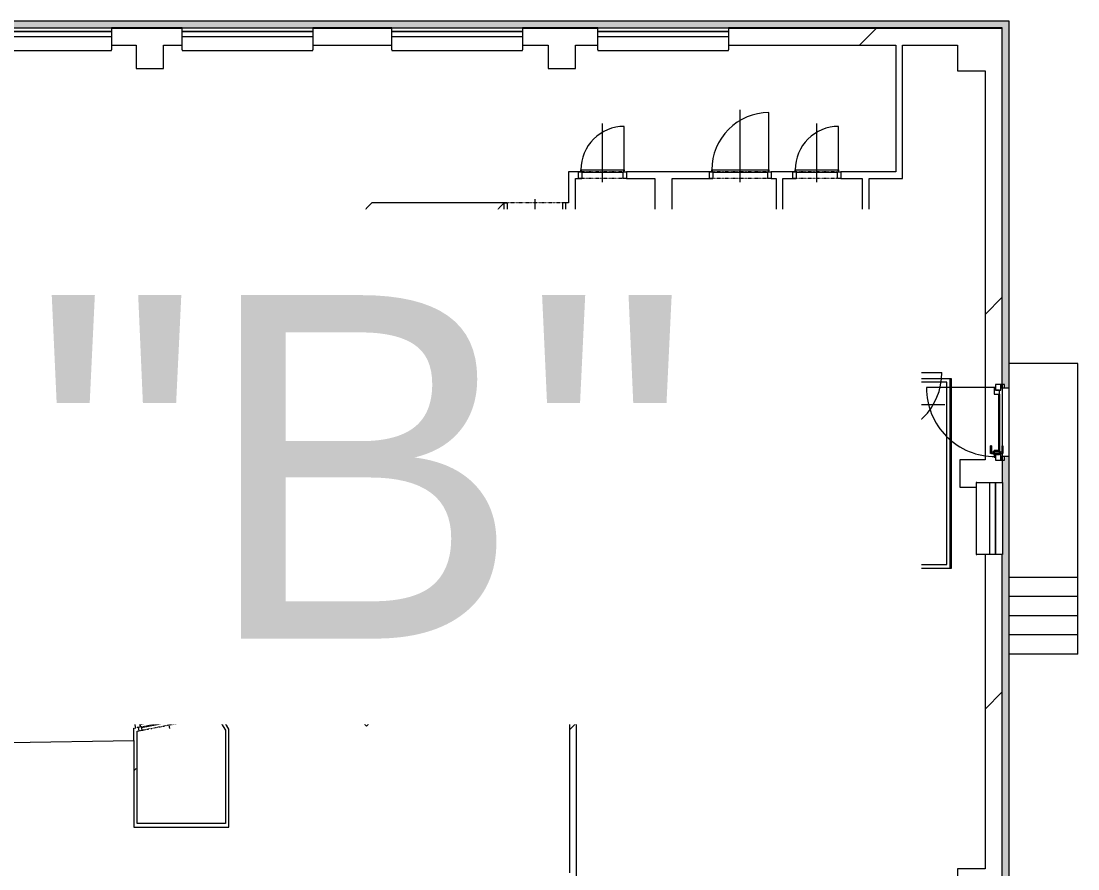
# Model space of a CAD drawing. Header units: millimetres. Extents: x -2665 to 226309, y -45352 to 20466.
# Drawn here: x 162386 to 177768, y -4477 to 7864 of the extents above; entities that cross this region are included whole.
import ezdxf

# ---------------------------------------------------------------- set-up
doc = ezdxf.new("R2010")
doc.units = ezdxf.units.MM
doc.linetypes.add('Čerchovaná se dvěma tečkami', pattern=[2.59, 1, -0.53, 0, -0.53, 0, -0.53])
for name, color, linetype, lineweight in [('A-AREA', 32, 'Continuous', 13), ('A-DOOR', 31, 'Continuous', 13), ('A-DOOR-FRAM', 31, 'Continuous', 9), ('A-FLOR', 192, 'Continuous', 13), ('A-FLOR-HRAL', 11, 'Continuous', 13), ('A-GENM', 13, 'Continuous', 13), ('A-GLAZ', 151, 'Continuous', 13), ('A-GLAZ-SILL', 1, 'Continuous', 9), ('A-WALL', 113, 'Continuous', 13), ('A-WALL-PATT', 111, 'Continuous', 9), ('G-ANNO-TEXT', 231, 'Continuous', 9), ('I-FURN', 30, 'Continuous', 9), ('S-COLS', 52, 'Continuous', 13), ('S-STRS', 31, 'Continuous', 13), ('S-STRS-MBND', 31, 'Continuous', 9)]:
    doc.layers.add(name, color=color, linetype=linetype, lineweight=lineweight)
doc.styles.add('Arial_3', font='arial.ttf', dxfattribs={"height": 5000})
pattern_1 = [(45, (92359, 0), (-7184.2, 7184.2), []), (45, (95233, -3e-12), (-7184.2, 7184.2), []), (45, (100980, -8e-12), (-4310.5, 10057.9), [4064, -2032, 67.06, -1964.94])]
pattern_2 = [(45, (92359, 0), (-7184.2, 7184.2), []), (45, (95233, -3e-12), (-7184.2, 7184.2), []), (45, (100980, -7e-12), (-4310.5, 10057.9), [4064, -2032, 67.06, -1964.94])]
pattern_3 = [(45, (92359, 0), (-7184.2, 7184.2), []), (45, (95233, 0), (-7184.2, 7184.2), []), (45, (100980, 0), (-4310.5, 10057.9), [4064, -2032, 67.06, -1964.94])]
pattern_4 = [(45, (92359, 0), (-7184.2, 7184.2), []), (45, (95233, -2e-12), (-7184.2, 7184.2), []), (45, (100980, -6e-12), (-4310.5, 10057.9), [4064, -2032, 67.06, -1964.94])]

# ---------------------------------------------------------------- blocks, each defined once
blk = doc.blocks.new('OKNO_2k_ - OKNO_2k_1900x1400-1963744-Mapka _ závislý 14')
at = {"layer": 'A-GLAZ', "lineweight": 9}
for p, q in [((-950, 126), (950, 126)), ((-950, 75), (-950, 126)), ((950, 75), (-950, 75)), ((-950, 75), (950, 75)), ((-950, -5), (-950, 75)), ((950, 126), (950, 75)), ((950, 75), (950, -5)), ((950, -5), (-950, -5))]:
    blk.add_line(p, q, dxfattribs=at)
blk = doc.blocks.new('Betonový čtvercový sloup - 400 x 400-2030943-Mapka _ závislý 14')
at = {"layer": 'S-COLS', "lineweight": 9}
h = blk.add_hatch(dxfattribs=at)
h.set_pattern_fill('FP_63', color=256, style=0, pattern_type=2)
h.set_pattern_definition([(45, (-77898, -1279), (-7184.2, 7184.2), []), (45, (-75025, -1279), (-7184.2, 7184.2), []), (45, (-69277, -1279), (-4310.5, 10057.9), [4064, -2032, 67.06, -1964.94])])
h.paths.add_polyline_path([(200, -200), (200, 200), (-200, 200), (-200, -200)])
for p, q in [((200, 200), (-200, 200)), ((-200, 200), (-200, -200)), ((200, -200), (200, 200)), ((-200, -200), (200, -200))]:
    blk.add_line(p, q, dxfattribs=at)
blk = doc.blocks.new('Betonový čtvercový sloup - 400 x 400-V89-Mapka _ závislý 14')
at = {"layer": 'S-COLS', "lineweight": 9}
h = blk.add_hatch(dxfattribs=at)
h.set_pattern_fill('FP_64', color=256, style=0, pattern_type=2)
h.set_pattern_definition([(45, (-71899, -1279), (-7184.2, 7184.2), []), (45, (-69026, -1279), (-7184.2, 7184.2), []), (45, (-63278, -1279), (-4310.5, 10057.9), [4064, -2032, 67.06, -1964.94])])
h.paths.add_polyline_path([(200, -200), (200, 200), (-200, 200), (-200, -200)])
for p, q in [((200, 200), (-200, 200)), ((-200, 200), (-200, -200)), ((200, -200), (200, 200)), ((-200, -200), (200, -200))]:
    blk.add_line(p, q, dxfattribs=at)
blk = doc.blocks.new('OKNO_1k - OKNO_1k_900x550-2034296-Mapka _ závislý 14')
at = {"layer": 'A-GLAZ', "lineweight": 9}
for p, q in [((-525, 126), (525, 126)), ((-525, 25), (-525, 126)), ((525, 25), (-525, 25)), ((-525, 25), (525, 25)), ((-525, -55), (-525, 25)), ((525, 126), (525, 25)), ((525, 25), (525, -55)), ((525, -55), (-525, -55))]:
    blk.add_line(p, q, dxfattribs=at)
blk = doc.blocks.new('parapet s nosem_vnitní - parapet s nosem_vnitní-1688577-Mapka _ závislý 14')
at = {"layer": 'A-GENM', "lineweight": 9}
for p, q in [((-525, -190), (-525, 0)), ((525, 0), (525, -190)), ((-525, -190), (-525, -200)), ((-525, -200), (525, -200)), ((-525, -200), (525, -200)), ((525, -200), (525, -190))]:
    blk.add_line(p, q, dxfattribs=at)
blk = doc.blocks.new('parapet s nosem_vnitní - parapet s nosem_vnitní-1349022-Mapka _ závislý 14')
at = {"layer": 'A-GENM', "lineweight": 9}
for p, q in [((-950, -190), (-950, 0)), ((950, 0), (950, -190)), ((-950, -190), (-950, -200)), ((-950, -200), (950, -200)), ((-950, -200), (950, -200)), ((950, -200), (950, -190))]:
    blk.add_line(p, q, dxfattribs=at)
blk = doc.blocks.new('OKNO_dvere vchod_1k_nadsvetlik - vstupni dvere 1000_2200-1689678-Mapka _ závislý 14')
at = {"layer": 'A-GLAZ', "lineweight": 9}
for p, q in [((-990, -20), (-1040, -20)), ((-1040, -20), (-1040, -71)), ((-1040, -70), (-1040, -150)), ((-960, -70), (-1040, -70)), ((-1040, -71), (-990, -71)), ((-1040, -150), (-960, -150)), ((-995, -150), (-995, -1155)), ((-960, -150), (-995, -150)), ((-995, -150), (-995, -170)), ((-990, -71), (-990, -20)), ((-960, -150), (-960, -70)), ((-960, -90), (-960, -150)), ((-900, -90), (-960, -90)), ((-900, -170), (-900, -90)), ((-900, -90), (-80, -90)), ((-147, -40), (-37, -40)), ((-37, -40), (-147, -40)), ((-147, -53), (-147, -40)), ((-147, -40), (-147, -53)), ((-147, -53), (-37, -53)), ((-37, -53), (-147, -53)), ((-20, -90), (-80, -90)), ((-80, -90), (-80, -170)), ((-70, -80), (-70, -180)), ((-24, -80), (-70, -80)), ((-24, -80), (-70, -80)), ((-24, -80), (-70, -80)), ((-24, -80), (-70, -80)), ((-57, -53), (-57, -207)), ((-37, -53), (-57, -53)), ((-37, -53), (-57, -53)), ((-51, -80), (-43, -80)), ((-51, -80), (-43, -80)), ((-37, -40), (-37, -53)), ((-37, -40), (-37, -53)), ((-37, -207), (-37, -53)), ((-24, -180), (-24, -80)), ((-24, -180), (-24, -151)), ((60, -70), (-20, -70)), ((-20, -70), (-20, -150)), ((-20, -150), (-20, -90)), ((-20, -150), (60, -150)), ((15, -150), (-20, -150)), ((60, -20), (10, -20)), ((10, -20), (10, -71)), ((10, -71), (60, -71)), ((15, -170), (15, -150)), ((60, -71), (60, -20)), ((60, -150), (60, -70)), ((-995, -170), (-900, -170)), ((-147, -207), (-37, -207)), ((-37, -207), (-147, -207)), ((-147, -207), (-147, -220)), ((-147, -220), (-147, -207)), ((-147, -220), (-37, -220)), ((-37, -220), (-147, -220)), ((-80, -170), (15, -170)), ((-70, -180), (-24, -180)), ((-70, -180), (-24, -180)), ((-70, -180), (-24, -180)), ((-70, -180), (-24, -180)), ((-57, -207), (-37, -207)), ((-57, -207), (-37, -207)), ((-43, -180), (-51, -180)), ((-43, -180), (-51, -180)), ((-37, -207), (-37, -220)), ((-37, -207), (-37, -220))]:
    blk.add_line(p, q, dxfattribs=at)
blk.add_arc((-995, -150), 1005, 270, 0, dxfattribs=at)
at = {"layer": 'A-GLAZ-SILL'}
blk.add_line((-1040, -50), (60, -50), dxfattribs=at)
blk = doc.blocks.new('DVERE_1k_oblozka - DD03_01_600x1970_koupelna-2058719-Mapka _ závislý 14')
at = {"layer": 'A-DOOR', "lineweight": 9}
for p, q in [((-315, 47), (-315, 707)), ((0, -103), (0, 747)), ((-300, 47), (-350, 47)), ((-350, 47), (-350, -53)), ((315, 77), (-315, 77)), ((-315, 77), (-315, 62)), ((-315, 62), (-300, 62)), ((-300, -53), (-300, 47)), ((-300, 37), (300, 37)), ((205, 77), (-205, 77)), ((300, 62), (315, 62)), ((350, 47), (300, 47)), ((300, 47), (300, -53)), ((315, 62), (315, 77)), ((315, 77), (315, 47)), ((350, -53), (350, 47)), ((-350, -53), (-300, -53)), ((300, -53), (350, -53))]:
    blk.add_line(p, q, dxfattribs=at)
at = {"layer": 'A-DOOR', "linetype": 'Čerchovaná se dvěma tečkami', "lineweight": 9}
for p, q in [((-300, 47), (300, 47)), ((-300, -53), (300, -53))]:
    blk.add_line(p, q, dxfattribs=at)
at = {"layer": 'A-DOOR', "lineweight": 9}
blk.add_arc((-315, 77), 630, 360, 90, dxfattribs=at)
at = {"layer": 'A-DOOR-FRAM'}
for p, q in [((-300, 47), (-350, 47)), ((-300, -53), (-300, 47)), ((300, 47), (300, -53)), ((300, 47), (350, 47)), ((-350, -53), (-300, -53)), ((350, -53), (300, -53))]:
    blk.add_line(p, q, dxfattribs=at)
blk = doc.blocks.new('DVERE_1k_oblozka - DD03_01_600x1970_koupelna-2058716-Mapka _ závislý 14')
at = {"layer": 'A-DOOR', "lineweight": 9}
for p, q in [((-350, 53), (-300, 53)), ((-350, -47), (-350, 53)), ((-300, 53), (-300, -47)), ((0, 103), (0, -747)), ((300, 53), (350, 53)), ((300, -47), (300, 53)), ((350, 53), (350, -47)), ((-300, -47), (-350, -47)), ((-315, -47), (-315, -707)), ((-315, -62), (-300, -62)), ((-315, -77), (-315, -62)), ((315, -77), (-315, -77)), ((-300, -37), (300, -37)), ((205, -77), (-205, -77)), ((350, -47), (300, -47)), ((300, -62), (315, -62)), ((315, -77), (315, -47)), ((315, -62), (315, -77))]:
    blk.add_line(p, q, dxfattribs=at)
at = {"layer": 'A-DOOR', "linetype": 'Čerchovaná se dvěma tečkami', "lineweight": 9}
for p, q in [((-300, 53), (300, 53)), ((-300, -47), (300, -47))]:
    blk.add_line(p, q, dxfattribs=at)
at = {"layer": 'A-DOOR', "lineweight": 9}
blk.add_arc((-315, -77), 630, 270, 0, dxfattribs=at)
at = {"layer": 'A-DOOR-FRAM'}
for p, q in [((-350, 53), (-300, 53)), ((-300, 53), (-300, -47)), ((300, -47), (300, 53)), ((350, 53), (300, 53)), ((-300, -47), (-350, -47)), ((300, -47), (350, -47))]:
    blk.add_line(p, q, dxfattribs=at)
blk = doc.blocks.new('DVERE_1k_oblozka - DD03_01_900x1970-2058718-Mapka _ závislý 14')
at = {"layer": 'A-DOOR', "lineweight": 9}
for p, q in [((-465, 47), (-465, 1007)), ((0, -103), (0, 1047)), ((-450, 47), (-500, 47)), ((-500, 47), (-500, -53)), ((465, 77), (-465, 77)), ((-465, 77), (-465, 62)), ((-465, 62), (-450, 62)), ((-450, -53), (-450, 47)), ((-450, 37), (450, 37)), ((355, 77), (-355, 77)), ((450, 62), (465, 62)), ((500, 47), (450, 47)), ((450, 47), (450, -53)), ((465, 62), (465, 77)), ((465, 77), (465, 47)), ((500, -53), (500, 47)), ((-500, -53), (-450, -53)), ((450, -53), (500, -53))]:
    blk.add_line(p, q, dxfattribs=at)
at = {"layer": 'A-DOOR', "linetype": 'Čerchovaná se dvěma tečkami', "lineweight": 9}
for p, q in [((-450, 47), (450, 47)), ((-450, -53), (450, -53))]:
    blk.add_line(p, q, dxfattribs=at)
at = {"layer": 'A-DOOR', "lineweight": 9}
blk.add_arc((-465, 77), 930, 360, 90, dxfattribs=at)
at = {"layer": 'A-DOOR-FRAM'}
for p, q in [((-450, 47), (-500, 47)), ((-450, -53), (-450, 47)), ((450, 47), (450, -53)), ((450, 47), (500, 47)), ((-500, -53), (-450, -53)), ((500, -53), (450, -53))]:
    blk.add_line(p, q, dxfattribs=at)
blk = doc.blocks.new('DVERE_1k_oblozka - DD03_01_800x1970_koupelna-1930961-Mapka _ závislý 14')
at = {"layer": 'A-DOOR', "lineweight": 9}
for p, q in [((-415, 72), (-415, 932)), ((0, -128), (0, 972)), ((-400, 72), (-450, 72)), ((-450, 72), (-450, -78)), ((415, 102), (-415, 102)), ((-415, 102), (-415, 87)), ((-415, 87), (-400, 87)), ((-400, -78), (-400, 72)), ((-400, 62), (400, 62)), ((305, 102), (-305, 102)), ((400, 87), (415, 87)), ((450, 72), (400, 72)), ((400, 72), (400, -78)), ((415, 87), (415, 102)), ((415, 102), (415, 72)), ((450, -78), (450, 72)), ((-450, -78), (-400, -78)), ((400, -78), (450, -78))]:
    blk.add_line(p, q, dxfattribs=at)
at = {"layer": 'A-DOOR', "linetype": 'Čerchovaná se dvěma tečkami', "lineweight": 9}
for p, q in [((-400, 72), (400, 72)), ((-400, -78), (400, -78))]:
    blk.add_line(p, q, dxfattribs=at)
at = {"layer": 'A-DOOR', "lineweight": 9}
blk.add_arc((-415, 102), 830, 360, 90, dxfattribs=at)
at = {"layer": 'A-DOOR-FRAM'}
for p, q in [((-400, 72), (-450, 72)), ((-400, -78), (-400, 72)), ((400, 72), (400, -78)), ((400, 72), (450, 72)), ((-450, -78), (-400, -78)), ((450, -78), (400, -78))]:
    blk.add_line(p, q, dxfattribs=at)
blk = doc.blocks.new('DVERE_1k_oblozka - DD03_01_600x1970_koupelna-2058720-Mapka _ závislý 14')
at = {"layer": 'A-DOOR', "lineweight": 9}
for p, q in [((0, -128), (0, 772)), ((-315, 72), (-315, 732)), ((-300, 72), (-350, 72)), ((-350, 72), (-350, -78)), ((315, 102), (-315, 102)), ((-315, 102), (-315, 87)), ((-315, 87), (-300, 87)), ((-300, -78), (-300, 72)), ((-300, 62), (300, 62)), ((205, 102), (-205, 102)), ((300, 87), (315, 87)), ((350, 72), (300, 72)), ((300, 72), (300, -78)), ((315, 87), (315, 102)), ((315, 102), (315, 72)), ((350, -78), (350, 72)), ((-350, -78), (-300, -78)), ((300, -78), (350, -78))]:
    blk.add_line(p, q, dxfattribs=at)
at = {"layer": 'A-DOOR', "linetype": 'Čerchovaná se dvěma tečkami', "lineweight": 9}
for p, q in [((-300, 72), (300, 72)), ((-300, -78), (300, -78))]:
    blk.add_line(p, q, dxfattribs=at)
at = {"layer": 'A-DOOR', "lineweight": 9}
blk.add_arc((-315, 102), 630, 360, 90, dxfattribs=at)
at = {"layer": 'A-DOOR-FRAM'}
for p, q in [((-300, 72), (-350, 72)), ((-300, -78), (-300, 72)), ((300, 72), (300, -78)), ((300, 72), (350, 72)), ((-350, -78), (-300, -78)), ((350, -78), (300, -78))]:
    blk.add_line(p, q, dxfattribs=at)
blk = doc.blocks.new('DVERE_1k_oblozka - DD03_01_800x1970_koupelna-2058714-Mapka _ závislý 14')
at = {"layer": 'A-DOOR', "lineweight": 9}
for p, q in [((0, -103), (0, 947)), ((-415, 47), (-415, 907)), ((-400, 47), (-450, 47)), ((-450, 47), (-450, -53)), ((415, 77), (-415, 77)), ((-415, 77), (-415, 62)), ((-415, 62), (-400, 62)), ((-400, -53), (-400, 47)), ((-400, 37), (400, 37)), ((305, 77), (-305, 77)), ((400, 62), (415, 62)), ((450, 47), (400, 47)), ((400, 47), (400, -53)), ((415, 62), (415, 77)), ((415, 77), (415, 47)), ((450, -53), (450, 47)), ((-450, -53), (-400, -53)), ((400, -53), (450, -53))]:
    blk.add_line(p, q, dxfattribs=at)
at = {"layer": 'A-DOOR', "linetype": 'Čerchovaná se dvěma tečkami', "lineweight": 9}
for p, q in [((-400, 47), (400, 47)), ((-400, -53), (400, -53))]:
    blk.add_line(p, q, dxfattribs=at)
at = {"layer": 'A-DOOR', "lineweight": 9}
blk.add_arc((-415, 77), 830, 360, 90, dxfattribs=at)
at = {"layer": 'A-DOOR-FRAM'}
for p, q in [((-400, 47), (-450, 47)), ((-400, -53), (-400, 47)), ((400, 47), (400, -53)), ((400, 47), (450, 47)), ((-450, -53), (-400, -53)), ((450, -53), (400, -53))]:
    blk.add_line(p, q, dxfattribs=at)
blk = doc.blocks.new('DVERE_1k_oblozka - DD03_01_800x1970_koupelna-2058717-Mapka _ závislý 14')
at = {"layer": 'A-DOOR', "lineweight": 9}
for p, q in [((-450, 53), (-400, 53)), ((-450, -47), (-450, 53)), ((-400, 53), (-400, -47)), ((0, 103), (0, -947)), ((400, 53), (450, 53)), ((400, -47), (400, 53)), ((450, 53), (450, -47)), ((-400, -47), (-450, -47)), ((-415, -47), (-415, -907)), ((-415, -62), (-400, -62)), ((-415, -77), (-415, -62)), ((415, -77), (-415, -77)), ((-400, -37), (400, -37)), ((305, -77), (-305, -77)), ((450, -47), (400, -47)), ((400, -62), (415, -62)), ((415, -77), (415, -47)), ((415, -62), (415, -77))]:
    blk.add_line(p, q, dxfattribs=at)
at = {"layer": 'A-DOOR', "linetype": 'Čerchovaná se dvěma tečkami', "lineweight": 9}
for p, q in [((-400, 53), (400, 53)), ((-400, -47), (400, -47))]:
    blk.add_line(p, q, dxfattribs=at)
at = {"layer": 'A-DOOR', "lineweight": 9}
blk.add_arc((-415, -77), 830, 270, 0, dxfattribs=at)
at = {"layer": 'A-DOOR-FRAM'}
for p, q in [((-450, 53), (-400, 53)), ((-400, 53), (-400, -47)), ((400, -47), (400, 53)), ((450, 53), (400, 53)), ((-400, -47), (-450, -47)), ((400, -47), (450, -47))]:
    blk.add_line(p, q, dxfattribs=at)
blk = doc.blocks.new('Typ horního madla - Horní madlo_Vnitřní_-2021735-Mapka _ závislý 14')
at = {"layer": 'A-FLOR-HRAL', "lineweight": 9}
for p, q in [((81250, 2608), (81250, 2658)), ((82650, 2658), (81250, 2658)), ((83549, 2658), (82650, 2658)), ((83549, -97), (83549, 2658)), ((82650, 2608), (81250, 2608)), ((83499, 2608), (82650, 2608)), ((83499, -47), (83499, 2608)), ((78696, -47), (78696, -97)), ((78696, -47), (80352, -47)), ((78696, -97), (80375, -97)), ((80375, -97), (80352, -47)), ((80352, -47), (82336, -47)), ((80375, -97), (82336, -97)), ((82336, -47), (83499, -47)), ((82336, -97), (83549, -97))]:
    blk.add_line(p, q, dxfattribs=at)
blk = doc.blocks.new('Typ horního madla - Horní madlo_Vnitřní_-2021751-Mapka _ závislý 14')
at = {"layer": 'A-FLOR-HRAL', "lineweight": 9}
for p, q in [((80970, 1459), (80970, 1509)), ((82295, 1509), (80970, 1509)), ((82295, 1459), (80970, 1459)), ((82420, 1509), (82295, 1509)), ((82370, 1459), (82295, 1459)), ((82370, 1384), (82370, 1459)), ((82420, 1384), (82420, 1509)), ((82370, 1102), (82370, 1384)), ((82420, 1052), (82420, 1384)), ((78976, 1102), (78976, 1052)), ((78976, 1102), (79816, 1102)), ((79839, 1052), (79816, 1102)), ((79816, 1102), (82336, 1102)), ((82336, 1102), (82370, 1102)), ((78976, 1052), (79839, 1052)), ((79839, 1052), (82336, 1052)), ((82336, 1052), (82420, 1052))]:
    blk.add_line(p, q, dxfattribs=at)
blk = doc.blocks.new('Kóje - Kóje-2061615-Mapka _ závislý 14')
at = {"layer": 'I-FURN'}
for p, q in [((73972, 4123), (73684, 3825)), ((74108, 3991), (73972, 4123)), ((74160, 4045), (74108, 3991)), ((75065, 2804), (74160, 4045)), ((73684, 3825), (73821, 3702)), ((73821, 3702), (74611, 2602)), ((75368, 1291), (75065, 2804)), ((74611, 2602), (74886, 1290)), ((74886, 1290), (74622, -49)), ((75112, -258), (75417, 1291)), ((75417, 1291), (75368, 1291)), ((74622, -49), (73878, -1154)), ((74236, -1556), (75112, -258)), ((67354, -981), (67091, -1259)), ((67689, -1216), (67354, -981)), ((67482, -1523), (67689, -1216)), ((73878, -1154), (72768, -1878)), ((67091, -1259), (67482, -1523)), ((73001, -2362), (74236, -1556)), ((68519, -1773), (68311, -2082)), ((68684, -1884), (68519, -1773)), ((68884, -1916), (68684, -1884)), ((68827, -2280), (68884, -1916)), ((72768, -1878), (72572, -1920)), ((72572, -1920), (72641, -2243)), ((68311, -2082), (68530, -2229)), ((69814, -2080), (69752, -2440)), ((70006, -2113), (69814, -2080)), ((71421, -2104), (70006, -2113)), ((71617, -2065), (71421, -2104)), ((71694, -2425), (71617, -2065)), ((68530, -2229), (68827, -2280)), ((72641, -2243), (72895, -2194)), ((72895, -2194), (73001, -2362)), ((69752, -2440), (69855, -2458)), ((69855, -2458), (69855, -2638)), ((71665, -2430), (71694, -2425)), ((71665, -2606), (71665, -2430)), ((69855, -2638), (71665, -2606))]:
    blk.add_line(p, q, dxfattribs=at)
blk = doc.blocks.new('DVERE_1k_oblozka - DD03_01_800x1970_koupelna-2042788-Mapka _ závislý 14')
at = {"layer": 'A-DOOR', "lineweight": 9}
for p, q in [((-415, 22), (-415, 882)), ((0, -78), (0, 922)), ((-400, 22), (-450, 22)), ((-450, 22), (-450, -28)), ((415, 52), (-415, 52)), ((-415, 52), (-415, 37)), ((-415, 37), (-400, 37)), ((-400, -28), (-400, 22)), ((-400, 12), (400, 12)), ((305, 52), (-305, 52)), ((400, 37), (415, 37)), ((450, 22), (400, 22)), ((400, 22), (400, -28)), ((415, 37), (415, 52)), ((415, 52), (415, 22)), ((450, -28), (450, 22)), ((-450, -28), (-400, -28)), ((400, -28), (450, -28))]:
    blk.add_line(p, q, dxfattribs=at)
at = {"layer": 'A-DOOR', "linetype": 'Čerchovaná se dvěma tečkami', "lineweight": 9}
for p, q in [((-400, 22), (400, 22)), ((-400, -28), (400, -28))]:
    blk.add_line(p, q, dxfattribs=at)
at = {"layer": 'A-DOOR', "lineweight": 9}
blk.add_arc((-415, 52), 830, 360, 90, dxfattribs=at)
at = {"layer": 'A-DOOR-FRAM'}
for p, q in [((-400, 22), (-450, 22)), ((-400, -28), (-400, 22)), ((400, 22), (400, -28)), ((400, 22), (450, 22)), ((-450, -28), (-400, -28)), ((450, -28), (400, -28))]:
    blk.add_line(p, q, dxfattribs=at)

msp = doc.modelspace()

# ---------------------------------------------------------------- hatches: boundary and pattern name
at = {"layer": 'A-WALL-PATT'}
msp.add_hatch(color=256, dxfattribs=at).paths.add_polyline_path([(176767.6, 7764.2), (176767.6, 7864.2), (157808.5, 7864.2), (157808.5, 7764.2), (176717.6, 7764.2)])
h = msp.add_hatch(dxfattribs=at)
h.set_pattern_fill('FP_20', color=256, angle=45, style=0, pattern_type=2)
h.set_pattern_definition(pattern_1)
h.paths.add_polyline_path([(176417.6, 7514.3), (176667.6, 7514.3), (176667.6, 7764.3), (172681.5, 7764.3), (172681.5, 7514.3), (176017.6, 7514.3), (176017.6, 7539.3), (176417.6, 7539.3)])
h.paths.add_polyline_path([(157808.5, 7514.3), (161801.5, 7514.3), (161801.5, 7764.3), (157808.5, 7764.3), (157808.5, 7574.3)])
h.paths.add_polyline_path([(163701.5, 7514.3), (164058.5, 7514.3), (164058.5, 7574.3), (164458.5, 7574.3), (164458.5, 7514.3), (164731.5, 7514.3), (164731.5, 7764.3), (163701.5, 7764.3), (163701.5, 7570.7)])
h.paths.add_polyline_path([(166631.5, 7514.3), (167781.5, 7514.3), (167781.5, 7764.3), (166631.5, 7764.3), (166631.5, 7551)])
h.paths.add_polyline_path([(170781.5, 7514.3), (170781.5, 7764.3), (169681.5, 7764.3), (169681.5, 7514.3), (170057.6, 7514.3), (170057.6, 7574.3), (170457.6, 7574.3), (170457.6, 7514.3)])
h = msp.add_hatch(color=256, dxfattribs=at)
h.paths.add_polyline_path([(176767.6, -5126.6), (176767.6, 1524.3), (176717.6, 1524.3), (176697.6, 1474.3), (176667.6, 1474.3), (176667.6, -5126.6), (176717.6, -5126.6)])
h.paths.add_polyline_path([(176717.6, 2524.3), (176767.6, 2524.3), (176767.6, 7764.2), (176667.6, 7764.2), (176667.6, 2574.3), (176697.6, 2574.3)])
h = msp.add_hatch(dxfattribs=at)
h.set_pattern_fill('FP_19', color=256, angle=45, style=0, pattern_type=2)
h.set_pattern_definition(pattern_4)
h.paths.add_polyline_path([(175216.1, 5671.9), (175216.1, 7514.3), (175116.1, 7514.3), (175116.1, 5671.9)])
h = msp.add_hatch(dxfattribs=at)
h.set_pattern_fill('FP_19', color=256, angle=45, style=0, pattern_type=2)
h.set_pattern_definition(pattern_2)
h.paths.add_polyline_path([(176667.6, -4876.6), (176667.6, 99.3), (176417.6, 99.3), (176417.6, -4876.6), (176447.6, -4876.6)])
h.paths.add_polyline_path([(176486.6, 1149.3), (176667.6, 1149.3), (176646.6, 1474.3), (176567.6, 1479.3), (176567.6, 1614.3), (176617.6, 1614.3), (176595.8, 2434.3), (176547.6, 2434.3), (176567.6, 2494.4), (176567.6, 2574.3), (176667.6, 2574.3), (176667.6, 7514.3), (176417.6, 7514.3), (176417.6, 1479.3), (176447.6, 1474.3), (176447.6, 1149.3), (176477.7, 1149.3)])
h = msp.add_hatch(dxfattribs=at)
h.set_pattern_fill('FP_20', color=256, angle=45, style=0, pattern_type=2)
h.set_pattern_definition(pattern_2)
h.paths.add_polyline_path([(173304.2, 5571.9), (173619.1, 5571.9), (173619.1, 5671.9), (173304.2, 5671.9)])
h.paths.add_polyline_path([(170354.1, 5571.9), (170499.1, 5571.9), (170499.1, 5671.9), (170354.1, 5671.9)])
h.paths.add_polyline_path([(175216.1, 5571.9), (175216.1, 5671.9), (174319.1, 5671.9), (174319.1, 5571.9), (175116.1, 5571.9)])
h.paths.add_polyline_path([(171861.7, 5571.9), (172404.2, 5571.9), (172404.2, 5671.9), (171199.1, 5671.9), (171199.1, 5571.9), (171611.7, 5571.9)])
h = msp.add_hatch(dxfattribs=at)
h.set_pattern_fill('FP_19', color=256, angle=45, style=0, pattern_type=2)
h.set_pattern_definition(pattern_4)
h.paths.add_polyline_path([(170454.1, 3046.9), (170454.1, 5571.9), (170354.1, 5571.9), (170354.1, 3046.9)])
h = msp.add_hatch(dxfattribs=at)
h.set_pattern_fill('FP_19', color=256, angle=45, style=0, pattern_type=2)
h.set_pattern_definition(pattern_4)
h.paths.add_polyline_path([(171861.7, 3046.9), (171861.7, 5571.9), (171611.7, 5571.9), (171611.7, 3046.9)])
h = msp.add_hatch(dxfattribs=at)
h.set_pattern_fill('FP_19', color=256, angle=45, style=0, pattern_type=2)
h.set_pattern_definition(pattern_4)
h.paths.add_polyline_path([(173474.2, 4006.9), (173474.2, 5571.9), (173374.2, 5571.9), (173374.2, 4006.9), (173403.3, 4006.9)])
h = msp.add_hatch(dxfattribs=at)
h.set_pattern_fill('FP_19', color=256, angle=45, style=0, pattern_type=2)
h.set_pattern_definition(pattern_4)
h.paths.add_polyline_path([(174729.1, 3046.9), (174729.1, 5571.9), (174629.1, 5571.9), (174629.1, 3046.9)])
h = msp.add_hatch(dxfattribs=at)
h.set_pattern_fill('FP_20', color=256, angle=45, style=0, pattern_type=2)
h.set_pattern_definition(pattern_2)
h.paths.add_polyline_path([(169295.7, 5070.5), (169414.1, 5070.5), (169414.1, 5220.5), (167489.4, 5220.5), (167344.3, 5070.5), (167511.3, 5070.5)])
h.paths.add_polyline_path([(170354.1, 5070.5), (170354.1, 5220.5), (170314.1, 5220.5), (170314.1, 5070.5)])
h = msp.add_hatch(dxfattribs=at)
h.set_pattern_fill('FP_79', color=256, angle=45, style=0, pattern_type=2)
h.set_pattern_definition([(0.952, (92359, 0), (-168.8, 10158.6), []), (0.952, (94425, -1998), (-168.8, 10158.6), []), (0.952, (98556, -5994), (3894.6, 10226.1), [4064, -2032, 67.06, -1964.94])])
h.paths.add_polyline_path([(166467.1, 3991.1), (167511.3, 5070.5), (167344.3, 5070.5), (166380.8, 4074.5), (166410.9, 4045.4)])
h = msp.add_hatch(dxfattribs=at)
h.set_pattern_fill('FP_20', color=256, angle=45, style=0, pattern_type=2)
h.set_pattern_definition(pattern_1)
h.paths.add_polyline_path([(173403.3, 3856.9), (173644.1, 3856.9), (173644.1, 4006.9), (171861.7, 4006.9), (171861.7, 3856.9), (173374.2, 3856.9)])
h.paths.add_polyline_path([(174344.1, 3856.9), (174629.1, 3856.9), (174629.1, 4006.9), (174344.1, 4006.9)])
h = msp.add_hatch(dxfattribs=at)
h.set_pattern_fill('FP_20', color=256, angle=45, style=0, pattern_type=2)
h.set_pattern_definition(pattern_1)
h.paths.add_polyline_path([(170454.1, 3876.7), (170504.1, 3876.7), (170504.1, 3976.7), (170454.1, 3976.7)])
h.paths.add_polyline_path([(171349.5, 3876.7), (171611.7, 3876.7), (171611.7, 3976.7), (171204.1, 3976.7), (171204.1, 3876.7)])
h = msp.add_hatch(dxfattribs=at)
h.set_pattern_fill('FP_19', color=256, angle=45, style=0, pattern_type=2)
h.set_pattern_definition(pattern_4)
h.paths.add_polyline_path([(172994.9, 3046.9), (173094.9, 3046.9), (173094.9, 3100.4), (172994.9, 3100.4)])
h.paths.add_polyline_path([(173094.9, 3800.4), (173094.9, 3856.9), (172994.9, 3856.9), (172994.9, 3800.4)])
h = msp.add_hatch(dxfattribs=at)
h.set_pattern_fill('FP_86', color=256, angle=45, style=0, pattern_type=2)
h.set_pattern_definition([(68.546, (92359, 0), (-9456, 3716), []), (68.546, (94994, 1148), (-9456, 3716), []), (68.546, (100262, 3444), (-7969.6, 7498.5), [4064, -2032, 67.06, -1964.94])])
h.paths.add_polyline_path([(166974.9, 2579.9), (166970.5, 2601.7), (166970.5, 2590.1)])
h.paths.add_polyline_path([(167429.2, 2777.8), (168548.9, 3265.7), (168528.9, 3311.6), (167409.5, 2823.8), (167423.9, 2804.1)])
h = msp.add_hatch(dxfattribs=at)
h.set_pattern_fill('FP_19', color=256, angle=45, style=0, pattern_type=2)
h.set_pattern_definition(pattern_4)
h.paths.add_polyline_path([(174829.1, 998.7), (174829.1, 1785.3), (174729.1, 1785.3), (174729.1, 998.7)])
h.paths.add_polyline_path([(174729.1, 2785.3), (174829.1, 2785.3), (174829.1, 3268.7), (174729.1, 3268.7), (174729.1, 2946.9)])
h = msp.add_hatch(dxfattribs=at)
h.set_pattern_fill('FP_20', color=256, angle=45, style=0, pattern_type=2)
h.set_pattern_definition(pattern_1)
h.paths.add_polyline_path([(171611.7, 2946.9), (174729.1, 2946.9), (174729.1, 3046.9), (170354.1, 3046.9), (170354.1, 2946.9), (170454.1, 2946.9)])
h = msp.add_hatch(dxfattribs=at)
h.set_pattern_fill('FP_20', color=256, angle=45, style=0, pattern_type=2)
h.set_pattern_definition(pattern_2)
h.paths.add_polyline_path([(168958.1, 1265.8), (168958.1, 1315.8), (167722.4, 1315.8), (167727.4, 1290.8), (167776.3, 1290.1), (167776.5, 1265.8)])
h = msp.add_hatch(dxfattribs=at)
h.set_pattern_fill('FP_20', color=256, angle=45, style=0, pattern_type=2)
h.set_pattern_definition(pattern_1)
h.paths.add_polyline_path([(174729.1, 998.7), (174729.1, 1098.7), (172179.1, 1093.7), (172179.1, 1051.8), (172198.6, 998.7), (173403.3, 998.7)])
h = msp.add_hatch(dxfattribs=at)
h.set_pattern_fill('FP_19', color=256, angle=45, style=0, pattern_type=2)
h.set_pattern_definition(pattern_2)
h.paths.add_polyline_path([(170469.9, -4534.8), (170469.9, -2005.6), (170369.9, -2005.6), (170369.9, -4534.8)])
h.paths.add_polyline_path([(170369.9, -1105.6), (170469.9, -1105.6), (170469.9, -99.3), (170369.9, -98.3), (170369.9, -249.3)])
h = msp.add_hatch(dxfattribs=at)
h.set_pattern_fill('FP_80', color=256, angle=45, style=0, pattern_type=2)
h.set_pattern_definition([(44.437, (92359, 0), (-7113.2, 7254.5), []), (44.437, (95233, -28), (-7113.2, 7254.5), []), (44.437, (100980, -85), (-4211.4, 10099.8), [4064, -2032, 67.06, -1964.94])])
h.paths.add_polyline_path([(174698.3, -290.9), (174699.8, -140.9), (170469.9, -99.3), (170469.9, -249.3), (173403.3, -278.1)])
h = msp.add_hatch(dxfattribs=at)
h.set_pattern_fill('FP_85', color=256, angle=45, style=0, pattern_type=2)
h.set_pattern_definition([(22.455, (92359, 0), (-3880.7, 9389.7), []), (22.455, (95013, -1102), (-3880.7, 9389.7), []), (22.455, (100321, -3305), (-124.8, 10942), [4064, -2032, 67.06, -1964.94])])
h.paths.add_polyline_path([(168561, -720.1), (168580.2, -673.9), (167479.1, -216.9), (167471, -267.6), (167727.4, -374.1)])
h = msp.add_hatch(dxfattribs=at)
h.set_pattern_fill('FP_48', color=256, angle=45, style=0, pattern_type=2)
h.set_pattern_definition([(89, (92359, 0), (-10158.5, 177.3), []), (89, (94426, 1996), (-10158.5, 177.3), []), (89, (98561, 5989), (-10087.5, 4240.7), [4064, -2032, 67.06, -1964.94])])
h.paths.add_polyline_path([(167411.8, -2401.4), (167447.7, -2366.7), (166624.1, -1513.8), (166595.5, -1556.2), (167211.4, -2193.9)])
h = msp.add_hatch(dxfattribs=at)
h.set_pattern_fill('FP_84', color=256, angle=45, style=0, pattern_type=2)
h.set_pattern_definition([(55.876, (92359, 0), (-8410.7, 5699.6), []), (55.876, (95181, 542), (-8410.7, 5699.6), []), (55.876, (100825, 1627), (-6130.9, 9063.9), [4064, -2032, 67.06, -1964.94])])
h.paths.add_polyline_path([(164980.8, -2297.4), (165226.1, -2242.8), (165188.1, -2206.6), (164973.2, -2257.7)])
h = msp.add_hatch(dxfattribs=at)
h.set_pattern_fill('FP_87', color=256, angle=45, style=0, pattern_type=2)
h.set_pattern_definition([(77, (92359, 0), (-9899.6, 2285.5), []), (77, (94796, 1523), (-9899.6, 2285.5), []), (77, (99670, 4568), (-8985.4, 6245.3), [4064, -2032, 67.06, -1964.94])])
h.paths.add_polyline_path([(165359.2, -2455.8), (165359.2, -2361.4), (165230.3, -2198.5), (165201.9, -2204), (165300.8, -2362.4)])
h = msp.add_hatch(dxfattribs=at)
h.set_pattern_fill('FP_19', color=256, angle=45, style=0, pattern_type=2)
h.set_pattern_definition(pattern_4)
h.paths.add_polyline_path([(164024.2, -3818.4), (164074.2, -3818.4), (164052.7, -2424.8), (164024.2, -2430.3), (164024.2, -3360.8)])
h = msp.add_hatch(dxfattribs=at)
h.set_pattern_fill('FP_19', color=256, angle=45, style=0, pattern_type=2)
h.set_pattern_definition(pattern_2)
h.paths.add_polyline_path([(165359.2, -3818.4), (165409.2, -3818.4), (165409.2, -2441.4), (165359.2, -2362.4), (165359.2, -3360.8)])
h = msp.add_hatch(dxfattribs=at)
h.set_pattern_fill('FP_20', color=256, angle=45, style=0, pattern_type=2)
h.set_pattern_definition(pattern_2)
h.paths.add_polyline_path([(165409.2, -3868.4), (165409.2, -3818.4), (164024.2, -3818.4), (164024.2, -3868.4), (165359.2, -3868.4)])
at = {"layer": 'S-COLS', "lineweight": 9}
h = msp.add_hatch(dxfattribs=at)
h.set_pattern_fill('FP_61', color=256, style=0, pattern_type=2)
h.set_pattern_definition(pattern_3)
h.paths.add_polyline_path([(164058.5, 7174.3), (164458.5, 7174.3), (164458.5, 7574.3), (164058.5, 7574.3), (164058.5, 7514.3)])
h = msp.add_hatch(dxfattribs=at)
h.set_pattern_fill('FP_61', color=256, style=0, pattern_type=2)
h.set_pattern_definition(pattern_3)
h.paths.add_polyline_path([(170057.6, 7174.3), (170457.6, 7174.3), (170457.6, 7574.3), (170057.6, 7574.3), (170057.6, 7514.3)])
h = msp.add_hatch(dxfattribs=at)
h.set_pattern_fill('FP_61', color=256, style=0, pattern_type=2)
h.set_pattern_definition(pattern_3)
h.paths.add_polyline_path([(176417.6, 7139.3), (176417.6, 7539.3), (176017.6, 7539.3), (176017.6, 7139.3)])
h = msp.add_hatch(dxfattribs=at)
h.set_pattern_fill('FP_61', color=256, style=0, pattern_type=2)
h.set_pattern_definition(pattern_3)
h.paths.add_polyline_path([(176047.6, 1079.3), (176290.5, 1079.3), (176297.6, 1149.3), (176447.6, 1149.3), (176447.6, 1479.3), (176047.6, 1479.3), (176047.6, 1149.3)])

# ---------------------------------------------------------------- linework, layer by layer
at = {"layer": 'A-AREA', "lineweight": 9}
msp.add_line((174829.1, 998.7), (174698.3, -290.9), dxfattribs=at)
at = {"layer": 'A-FLOR', "lineweight": 9}
for p, q in [((177767.6, 2878.5), (176767.6, 2878.5)), ((177767.6, -231.5), (177767.6, 2878.5)), ((176767.6, -231.5), (177767.6, -231.5))]:
    msp.add_line(p, q, dxfattribs=at)
at = {"layer": 'A-WALL', "lineweight": 9}
for p, q in [((176767.6, 7864.2), (157708.5, 7864.2)), ((176767.6, -5226.6), (176767.6, 7864.2)), ((164731.5, 7764.3), (163701.5, 7764.3)), ((163701.5, 7764.2), (164731.5, 7764.2)), ((167781.5, 7764.3), (166631.5, 7764.3)), ((166631.5, 7764.2), (167781.5, 7764.2)), ((170781.5, 7764.3), (169681.5, 7764.3)), ((169681.5, 7764.2), (170781.5, 7764.2)), ((176667.6, 7764.3), (172681.5, 7764.3)), ((172681.5, 7764.2), (176667.6, 7764.2)), ((176667.6, 2574.3), (176667.6, 7764.3)), ((163701.5, 7514.3), (164058.5, 7514.3)), ((164458.5, 7514.3), (164731.5, 7514.3)), ((166631.5, 7514.3), (167781.5, 7514.3)), ((169681.5, 7514.3), (170057.6, 7514.3)), ((170457.6, 7514.3), (170781.5, 7514.3)), ((172681.5, 7514.3), (175116.1, 7514.3)), ((175116.1, 7514.3), (175116.1, 5671.9)), ((175216.1, 7514.3), (176017.6, 7514.3)), ((175216.1, 5571.9), (175216.1, 7514.3)), ((176417.6, 7139.3), (176417.6, 1479.3)), ((170499.1, 5671.9), (170354.1, 5671.9)), ((170354.1, 5671.9), (170354.1, 5220.5)), ((170454.1, 5571.9), (170499.1, 5571.9)), ((170454.1, 3976.7), (170454.1, 5571.9)), ((172404.2, 5671.9), (171199.1, 5671.9)), ((171199.1, 5571.9), (171611.7, 5571.9)), ((171611.7, 5571.9), (171611.7, 3976.7)), ((171861.7, 5571.9), (172404.2, 5571.9)), ((171861.7, 4006.9), (171861.7, 5571.9)), ((173619.1, 5671.9), (173304.2, 5671.9)), ((173304.2, 5571.9), (173374.2, 5571.9)), ((173374.2, 5571.9), (173374.2, 4006.9)), ((173474.2, 5571.9), (173619.1, 5571.9)), ((173474.2, 4006.9), (173474.2, 5571.9)), ((175116.1, 5671.9), (174319.1, 5671.9)), ((174319.1, 5571.9), (174629.1, 5571.9)), ((174629.1, 5571.9), (174629.1, 4006.9)), ((174729.1, 5571.9), (175216.1, 5571.9)), ((174729.1, 3268.7), (174729.1, 5571.9)), ((167489.4, 5220.5), (166380.8, 4074.5)), ((169414.1, 5220.5), (167489.4, 5220.5)), ((170354.1, 5220.5), (170314.1, 5220.5)), ((166519.7, 4045.4), (167511.3, 5070.5)), ((167511.3, 5070.5), (169414.1, 5070.5)), ((170314.1, 5070.5), (170354.1, 5070.5)), ((170354.1, 5070.5), (170354.1, 2946.9)), ((173374.2, 4006.9), (171861.7, 4006.9)), ((173644.1, 4006.9), (173474.2, 4006.9)), ((174629.1, 4006.9), (174344.1, 4006.9)), ((170504.1, 3976.7), (170454.1, 3976.7)), ((170454.1, 3046.9), (170454.1, 3876.7)), ((170454.1, 3876.7), (170504.1, 3876.7)), ((171611.7, 3976.7), (171204.1, 3976.7)), ((171204.1, 3876.7), (171611.7, 3876.7)), ((171611.7, 3876.7), (171611.7, 3046.9)), ((171861.7, 3046.9), (171861.7, 3856.9)), ((171861.7, 3856.9), (172994.9, 3856.9)), ((172994.9, 3856.9), (172994.9, 3800.4)), ((173094.9, 3856.9), (173644.1, 3856.9)), ((173094.9, 3800.4), (173094.9, 3856.9)), ((174344.1, 3856.9), (174629.1, 3856.9)), ((174629.1, 3856.9), (174629.1, 3046.9)), ((168528.9, 3311.6), (167408.4, 2823.3)), ((167429.2, 2777.8), (168548.9, 3265.7)), ((168548.9, 3265.7), (168528.9, 3311.6)), ((174829.1, 3268.7), (174729.1, 3268.7)), ((174829.1, 2785.3), (174829.1, 3268.7)), ((172994.9, 3100.4), (172994.9, 3046.9)), ((173094.9, 3046.9), (173094.9, 3100.4)), ((170354.1, 2946.9), (174729.1, 2946.9)), ((171611.7, 3046.9), (170454.1, 3046.9)), ((172994.9, 3046.9), (171861.7, 3046.9)), ((174629.1, 3046.9), (173094.9, 3046.9)), ((174729.1, 2946.9), (174729.1, 2785.3)), ((166957.6, 2619.6), (166974.9, 2579.9)), ((176697.6, 2524.3), (176767.6, 2524.3)), ((176617.6, 1614.3), (176617.6, 2434.3)), ((174729.1, 1785.3), (174729.1, 1098.7)), ((174829.1, 998.7), (174829.1, 1785.3)), ((176667.6, 1474.3), (176667.6, 1149.3)), ((176767.6, 1524.3), (176697.6, 1524.3)), ((167239.3, 1315.8), (167239.3, 1265.8)), ((168958.1, 1315.8), (167722.4, 1315.8)), ((167771.5, 1265.8), (168958.1, 1265.8)), ((168958.1, 1265.8), (168958.1, 1315.8)), ((174729.1, 1098.7), (172179.1, 1098.7)), ((172179.1, 1051.8), (172179.1, 998.7)), ((172179.1, 998.7), (174829.1, 998.7)), ((176417.6, 99.3), (176417.6, -4476.6)), ((176667.6, -5126.6), (176667.6, 99.3)), ((170369.9, -98.3), (170369.9, -1105.6)), ((174699.8, -140.9), (170369.9, -98.3)), ((174698.3, -290.9), (174699.8, -140.9)), ((167462.8, -264.2), (168561, -720.1)), ((168580.2, -673.9), (167477.9, -216.4)), ((170469.9, -1105.6), (170469.9, -249.3)), ((170469.9, -249.3), (174698.3, -290.9)), ((177767.6, -1351.5), (177767.6, -231.5)), ((177767.6, -511.5), (176767.6, -511.5)), ((168561, -720.1), (168580.2, -673.9)), ((177767.6, -791.5), (176767.6, -791.5)), ((177767.6, -1071.5), (176767.6, -1071.5)), ((177767.6, -1351.5), (176767.6, -1351.5)), ((167447.7, -2366.7), (166624.1, -1513.8)), ((166595.5, -1556.2), (167411.8, -2401.4)), ((170369.9, -2005.6), (170369.9, -4534.8)), ((170469.9, -4876.6), (170469.9, -2005.6)), ((165000.1, -2242.8), (164971.4, -2248.3)), ((164980.8, -2297.4), (165230.3, -2249.4)), ((165230.3, -2249.4), (165359.2, -2455.8)), ((164087.5, -2418.1), (164074.2, -2420.7)), ((165359.2, -2455.8), (165359.2, -3818.4)), ((165409.2, -2441.4), (165359.8, -2362.4)), ((165409.2, -3868.4), (165409.2, -2441.4)), ((167411.8, -2401.4), (167447.7, -2366.7)), ((164024.2, -2606.2), (164024.2, -3868.4)), ((164074.2, -2471.6), (164097, -2467.2)), ((164074.2, -3818.4), (164074.2, -2471.6)), ((165359.2, -3818.4), (164074.2, -3818.4)), ((164024.2, -3868.4), (165409.2, -3868.4))]:
    msp.add_line(p, q, dxfattribs=at)
at = {"layer": 'S-COLS', "lineweight": 9}
for p, q in [((164058.5, 7514.3), (164058.5, 7174.3)), ((164458.5, 7174.3), (164458.5, 7514.3)), ((170057.6, 7514.3), (170057.6, 7174.3)), ((170457.6, 7174.3), (170457.6, 7514.3)), ((176017.6, 7514.3), (176017.6, 7139.3)), ((164058.5, 7174.3), (164458.5, 7174.3)), ((170057.6, 7174.3), (170457.6, 7174.3)), ((176017.6, 7139.3), (176417.6, 7139.3)), ((176417.6, 1479.3), (176047.6, 1479.3)), ((176047.6, 1479.3), (176047.6, 1079.3)), ((176047.6, 1079.3), (176297.6, 1079.3)), ((176417.6, -4476.6), (176017.6, -4476.6)), ((176017.6, -4476.6), (176017.6, -4876.6))]:
    msp.add_line(p, q, dxfattribs=at)
at = {"layer": 'S-STRS', "lineweight": 9}
for p, q in [((171334.9, 1102.2), (171614.9, 1102.2)), ((171614.9, 1102.2), (171894.9, 1102.2)), ((171894.9, 1102.2), (172174.9, 1102.2)), ((172174.9, 1102.2), (172175.1, 1102.2)), ((171334.9, 1051.8), (171334.9, -47.4)), ((171334.9, 1051.8), (171334.9, -47.4)), ((171614.9, 1051.8), (171614.9, -47.4)), ((171614.9, 1051.8), (171614.9, -47.4)), ((171894.9, 1051.8), (171894.9, 241.1)), ((171894.9, 1051.8), (171894.9, 241.1)), ((172174.9, 1051.8), (172174.9, 371.7)), ((172174.9, 1051.8), (172174.9, 371.7)), ((172454.9, 927.8), (172454.9, 502.2)), ((172454.9, 927.8), (172454.9, 502.2)), ((172734.9, 859.8), (172734.9, 632.8)), ((172734.9, 859.8), (172734.9, 632.8)), ((173014.9, 791.7), (173014.9, 763.4)), ((173014.9, 791.7), (173014.9, 763.4)), ((171894.9, 212.7), (171894.9, -47.4)), ((171894.9, 212.7), (171894.9, -47.4)), ((172174.9, 144.7), (172174.9, -47.4)), ((172174.9, 144.7), (172174.9, -47.4)), ((172454.9, 76.6), (172454.9, -47.4)), ((172454.9, 76.6), (172454.9, -47.4)), ((171334.9, -97.8), (171614.9, -97.8)), ((171614.9, -97.8), (171894.9, -97.8)), ((171894.9, -97.8), (172174.9, -97.8)), ((172174.9, -97.8), (172454.9, -97.8)), ((172454.9, -97.8), (172734.7, -97.8))]:
    msp.add_line(p, q, dxfattribs=at)
at = {"layer": 'S-STRS-MBND'}
for p, q in [((173329.1, 1458.5), (173329.1, 2658.5)), ((174729.1, 2658.5), (173329.1, 2658.5)), ((173609.1, 1458.5), (173609.1, 2658.5)), ((173609.1, 1458.5), (173609.1, 2658.5)), ((173889.1, 1458.5), (173889.1, 2658.5)), ((173889.1, 1458.5), (173889.1, 2658.5)), ((174169.1, 1458.5), (174169.1, 2658.5)), ((174169.1, 1458.5), (174169.1, 2658.5)), ((174449.1, 1458.5), (174449.1, 2658.5)), ((174449.1, 1458.5), (174449.1, 2658.5)), ((175929.1, 2658.5), (174729.1, 2658.5)), ((174729.1, 1458.5), (174729.1, 2658.5)), ((174729.1, 1458.5), (174729.1, 2658.5)), ((175929.1, -97.8), (175929.1, 2658.5)), ((174729.1, 1458.5), (173329.1, 1458.5)), ((174729.1, 1458.5), (174729.1, 1102.2)), ((172175.1, 1102.2), (174694.9, 1102.2)), ((172231, 982.2), (172175.1, 1102.2)), ((172734.9, 1102.2), (172734.9, 859.8)), ((172734.9, 1102.2), (172734.9, 859.8)), ((173014.9, 1102.2), (173014.9, 791.7)), ((173014.9, 1102.2), (173014.9, 791.7)), ((173294.9, 1102.2), (173294.9, -97.8)), ((173294.9, 1102.2), (173294.9, -97.8)), ((173574.9, 1102.2), (173574.9, -97.8)), ((173574.9, 1102.2), (173574.9, -97.8)), ((173854.9, 1102.2), (173854.9, -97.8)), ((173854.9, 1102.2), (173854.9, -97.8)), ((174134.9, 1102.2), (174134.9, -97.8)), ((174134.9, 1102.2), (174134.9, -97.8)), ((174414.9, 1102.2), (174414.9, -97.8)), ((174414.9, 1102.2), (174414.9, -97.8)), ((174729.1, 1102.2), (174694.9, 1102.2)), ((174694.9, 1102.2), (174694.9, -97.8)), ((174694.9, 1102.2), (174694.9, -97.8)), ((173054.9, 782), (172231, 982.2)), ((172454.9, 998.7), (172454.9, 927.8)), ((172454.9, 998.7), (172454.9, 927.8)), ((171854.9, 222.4), (173054.9, 782)), ((172734.9, 632.8), (172734.9, -97.8)), ((172734.9, 632.8), (172734.9, -97.8)), ((173014.9, 763.4), (173014.9, -97.8)), ((173014.9, 763.4), (173014.9, -97.8)), ((172454.9, 502.2), (172454.9, 76.6)), ((172454.9, 502.2), (172454.9, 76.6)), ((172174.9, 371.7), (172174.9, 144.7)), ((172174.9, 371.7), (172174.9, 144.7)), ((172678.7, 22.2), (171854.9, 222.4)), ((171894.9, 241.1), (171894.9, 212.7)), ((171894.9, 241.1), (171894.9, 212.7)), ((172734.7, -97.8), (172678.7, 22.2)), ((172734.7, -97.8), (174694.9, -97.8)), ((174694.9, -97.8), (175929.1, -97.8))]:
    msp.add_line(p, q, dxfattribs=at)

# ---------------------------------------------------------------- block references
at = {"layer": 'A-DOOR', "lineweight": 9}
for name, p, rotation in [('DVERE_1k_oblozka - DD03_01_800x1970_koupelna-2058717-Mapka _ závislý 14', (172854.2, 5624.8), 180), ('DVERE_1k_oblozka - DD03_01_600x1970_koupelna-2058716-Mapka _ závislý 14', (170849.1, 5624.8), 180), ('DVERE_1k_oblozka - DD03_01_600x1970_koupelna-2058716-Mapka _ závislý 14', (173969.1, 5624.8), 180), ('DVERE_1k_oblozka - DD03_01_800x1970_koupelna-1930961-Mapka _ závislý 14', (169864.1, 5142.7), 180), ('DVERE_1k_oblozka - DD03_01_600x1970_koupelna-2058716-Mapka _ závislý 14', (173047.8, 3450.4), 90), ('DVERE_1k_oblozka - DD03_01_900x1970-2058718-Mapka _ závislý 14', (174781.9, 2285.3), 270), ('DVERE_1k_oblozka - DD03_01_800x1970_koupelna-2058714-Mapka _ závislý 14', (170422.7, -1555.6), 270), ('DVERE_1k_oblozka - DD03_01_800x1970_koupelna-2042788-Mapka _ závislý 14', (164533.6, -2354.9), 10.87582456481287)]:
    msp.add_blockref(name, p, dxfattribs=dict(at, rotation=rotation))
for name, p in [('DVERE_1k_oblozka - DD03_01_600x1970_koupelna-2058719-Mapka _ závislý 14', (170854.1, 3929.6)), ('DVERE_1k_oblozka - DD03_01_600x1970_koupelna-2058720-Mapka _ závislý 14', (173994.1, 3934.8))]:
    msp.add_blockref(name, p, dxfattribs=at)
at = {"layer": 'A-FLOR-HRAL', "lineweight": 9}
for name in ['Typ horního madla - Horní madlo_Vnitřní_-2021735-Mapka _ závislý 14', 'Typ horního madla - Horní madlo_Vnitřní_-2021751-Mapka _ závislý 14']:
    msp.add_blockref(name, (92359.2, 0), dxfattribs=at)
at = {"layer": 'A-GENM', "lineweight": 9}
for p in [(162751.5, 7634.3), (165681.5, 7634.3), (168731.5, 7634.3), (171731.5, 7634.3)]:
    msp.add_blockref('parapet s nosem_vnitní - parapet s nosem_vnitní-1349022-Mapka _ závislý 14', p, dxfattribs=at)
at = {"layer": 'A-GENM', "lineweight": 9, "rotation": 270.0000000000001}
msp.add_blockref('parapet s nosem_vnitní - parapet s nosem_vnitní-1688577-Mapka _ závislý 14', (176487.6, 624.3), dxfattribs=at)
at = {"layer": 'A-GLAZ', "lineweight": 9}
for p in [(162751.5, 7639.3), (165681.5, 7639.3), (168731.5, 7639.3), (171731.5, 7639.3)]:
    msp.add_blockref('OKNO_2k_ - OKNO_2k_1900x1400-1963744-Mapka _ závislý 14', p, dxfattribs=at)
at = {"layer": 'A-GLAZ', "lineweight": 9, "rotation": 270.0000000000001}
for name, p in [('OKNO_dvere vchod_1k_nadsvetlik - vstupni dvere 1000_2200-1689678-Mapka _ závislý 14', (176717.6, 1534)), ('OKNO_1k - OKNO_1k_900x550-2034296-Mapka _ závislý 14', (176542.6, 624.3))]:
    msp.add_blockref(name, p, dxfattribs=at)
at = {"layer": 'I-FURN'}
msp.add_blockref('Kóje - Kóje-2061615-Mapka _ závislý 14', (92359.2, 0), dxfattribs=at)
at = {"layer": 'S-COLS', "lineweight": 9}
for name, p in [('Betonový čtvercový sloup - 400 x 400-V89-Mapka _ závislý 14', (164258.5, 1279.3)), ('Betonový čtvercový sloup - 400 x 400-2030943-Mapka _ závislý 14', (170257.6, 1279.3))]:
    msp.add_blockref(name, p, dxfattribs=at)

# ---------------------------------------------------------------- next in the draw order: texts
at = {"layer": 'G-ANNO-TEXT', "color": 7, "insert": (162534.8, 3875.6), "char_height": 5000, "width": 11704.638, "attachment_point": 1, "style": 'Arial_3', "bg_fill": 3, "box_fill_scale": 1.25, "bg_fill_color": 256, "bg_fill_true_color": 13158600, "bg_fill_transparency": 0}
msp.add_mtext('"B"', dxfattribs=at)

doc.saveas('drawing.dxf')
